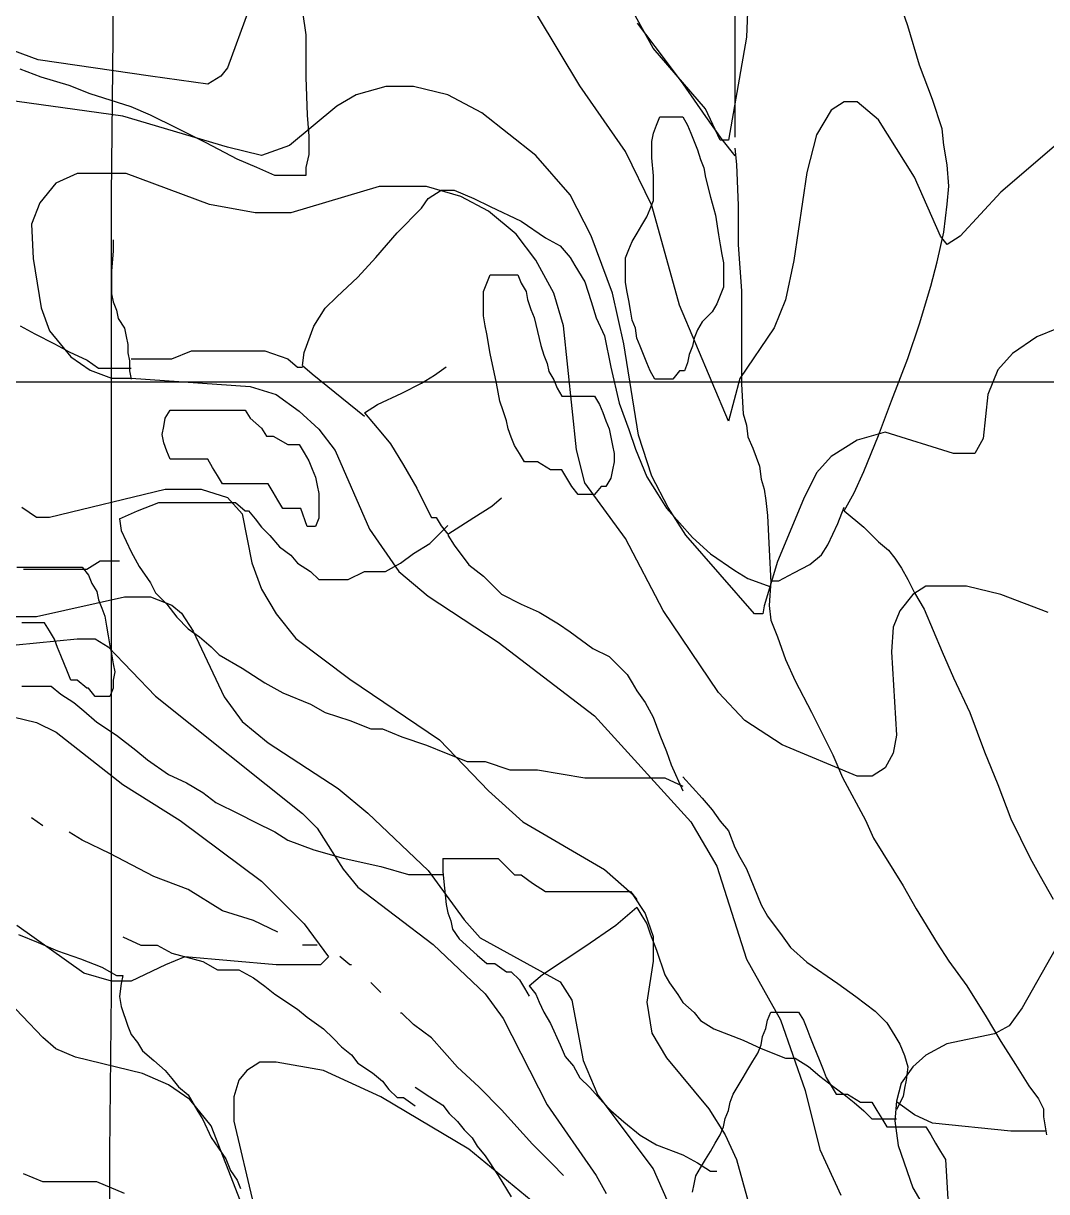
# Model space of a CAD drawing. Extents: x -0.82 to 6.83, y -0.63 to 7.9.
# Drawn here: x 1.3006 to 1.6312, y 5.9866 to 6.3638 of the extents above; entities that cross this region are included whole.
import ezdxf

# ---------------------------------------------------------------- set-up
doc = ezdxf.new("R2010")
doc.units = 0
for name, color, linetype in [('roads', 7, 'CONTINUOUS'), ('topo', 7, 'CONTINUOUS'), ('topo_grid', 7, 'CONTINUOUS'), ('water', 7, 'CONTINUOUS'), ('white', 7, 'CONTINUOUS')]:
    doc.layers.add(name, color=color, linetype=linetype)

msp = doc.modelspace()

# ---------------------------------------------------------------- linework, layer by layer
at = {"layer": 'roads', "color": 7}
for points in [[(1.530467, 6.37156), (1.530467, 6.362564), (1.530467, 6.353039), (1.530467, 6.349335), (1.530467, 6.342455), (1.530467, 6.335047), (1.530467, 6.32711)], [(1.565787, 6.20646), (1.56895, 6.21228), (1.572114, 6.21916), (1.576859, 6.230801), (1.581077, 6.241914), (1.58635, 6.255672), (1.59004, 6.266785), (1.593731, 6.278955), (1.59584, 6.286893), (1.597948, 6.296418), (1.599001, 6.305414), (1.599528, 6.311235), (1.599001, 6.318114), (1.597948, 6.324464), (1.597422, 6.329755), (1.594258, 6.33928), (1.59004, 6.350393), (1.58635, 6.363093), (1.583712, 6.370501)], [(1.390736, 6.367591), (1.391792, 6.360183), (1.391792, 6.346424), (1.392318, 6.334253), (1.392845, 6.327374), (1.392845, 6.321553), (1.391792, 6.31732), (1.391792, 6.314674), (1.391792, 6.314674), (1.390736, 6.314674), (1.390209, 6.314674), (1.388627, 6.314674), (1.386519, 6.314674), (1.381774, 6.314674), (1.375974, 6.31732), (1.369647, 6.319966), (1.35963, 6.325258), (1.350139, 6.33002), (1.341704, 6.334253), (1.335377, 6.336899), (1.322195, 6.341133), (1.315341, 6.343778), (1.306378, 6.346424), (1.299524, 6.34907)], [(1.498827, 6.363887), (1.507263, 6.352774), (1.51359, 6.344308), (1.520971, 6.333724), (1.526244, 6.326316), (1.530462, 6.321024)], [(1.530461, 6.323511), (1.530988, 6.31822), (1.531514, 6.30499), (1.531514, 6.29229), (1.532567, 6.277474), (1.532567, 6.26054), (1.532567, 6.247311), (1.533094, 6.237786), (1.534149, 6.234082), (1.534676, 6.230378), (1.536258, 6.226674), (1.538367, 6.220853), (1.538893, 6.21662), (1.539946, 6.213445), (1.540473, 6.20974), (1.540999, 6.204978), (1.541526, 6.193865), (1.542053, 6.183282)], [(1.390738, 6.25337), (1.391265, 6.257604), (1.394429, 6.26607), (1.398119, 6.271891), (1.40181, 6.275595), (1.408664, 6.281945), (1.414464, 6.288295), (1.421318, 6.296233), (1.429227, 6.30417), (1.431336, 6.307345), (1.435553, 6.309991), (1.437133, 6.309991), (1.439771, 6.309991), (1.446098, 6.307345), (1.45137, 6.304699), (1.461388, 6.299937), (1.469296, 6.294645), (1.474041, 6.291999), (1.477205, 6.288295), (1.478787, 6.285649), (1.48195, 6.280358), (1.484059, 6.274008), (1.485641, 6.268716), (1.488282, 6.262895), (1.490391, 6.252841), (1.493026, 6.241199), (1.496189, 6.232733), (1.498298, 6.226383), (1.501989, 6.217387), (1.50568, 6.211566), (1.508315, 6.207333), (1.516751, 6.197808), (1.522551, 6.192516), (1.530459, 6.187224), (1.534677, 6.184579), (1.542059, 6.181933)], [(1.329576, 6.293984), (1.329576, 6.29028), (1.329049, 6.28393), (1.329049, 6.280755), (1.329049, 6.276521), (1.329576, 6.273875), (1.330629, 6.27123), (1.331156, 6.268584), (1.333264, 6.265409), (1.333791, 6.262763), (1.334317, 6.260117), (1.334317, 6.257471), (1.334844, 6.254825), (1.334844, 6.25165), (1.33537, 6.249005)], [(1.299524, 6.266229), (1.304269, 6.263583), (1.310596, 6.260408), (1.315341, 6.257762), (1.321141, 6.255116), (1.324832, 6.252471), (1.327468, 6.252471), (1.331157, 6.252471), (1.335375, 6.252471)], [(1.335375, 6.255487), (1.338539, 6.255487), (1.343811, 6.255487), (1.348557, 6.255487), (1.354883, 6.258133), (1.361738, 6.258133), (1.370701, 6.258133), (1.375446, 6.258133), (1.37861, 6.258133), (1.385991, 6.255487), (1.389154, 6.252841), (1.390736, 6.252841)], [(1.390738, 6.25337), (1.393901, 6.250724), (1.410773, 6.236966)], [(1.410773, 6.238104), (1.414991, 6.24075), (1.422899, 6.244454), (1.429227, 6.247629), (1.433444, 6.250275), (1.437135, 6.25292)], [(1.410773, 6.238104), (1.416573, 6.231225), (1.419208, 6.22805), (1.423426, 6.22117), (1.427644, 6.213762), (1.430807, 6.207412), (1.432389, 6.204237), (1.433972, 6.204237), (1.435554, 6.201591), (1.437662, 6.198945), (1.446098, 6.204237), (1.451899, 6.207941), (1.455063, 6.210587)], [(1.331684, 6.203814), (1.337484, 6.20646), (1.344338, 6.209105), (1.346973, 6.209105), (1.352247, 6.209105), (1.358046, 6.209105), (1.362791, 6.209105), (1.366482, 6.209105), (1.369118, 6.209105), (1.372281, 6.20646), (1.373336, 6.20646), (1.375445, 6.203814), (1.377554, 6.201168), (1.380189, 6.198522), (1.383352, 6.194818), (1.387043, 6.192172), (1.389152, 6.189526), (1.39337, 6.18688), (1.396005, 6.184235), (1.398114, 6.184235), (1.401278, 6.184235), (1.405496, 6.184235), (1.410768, 6.18688), (1.413932, 6.18688), (1.417622, 6.18688), (1.422368, 6.189526), (1.426586, 6.192701), (1.431862, 6.195876), (1.4345, 6.198522), (1.437662, 6.201697)], [(1.54206, 6.183785), (1.544698, 6.183785), (1.549443, 6.186431), (1.554715, 6.189076), (1.558406, 6.192251), (1.560515, 6.195426), (1.563677, 6.202306), (1.565789, 6.207597)], [(1.565787, 6.20646), (1.572114, 6.201168), (1.576859, 6.196405), (1.580023, 6.19376), (1.582132, 6.191114), (1.58424, 6.187939), (1.586349, 6.184235), (1.588458, 6.180001), (1.591622, 6.17471), (1.597422, 6.160951), (1.601112, 6.152485), (1.606385, 6.141372), (1.61113, 6.128672), (1.615348, 6.118089), (1.619566, 6.106976), (1.625893, 6.094276), (1.629056, 6.088455), (1.633274, 6.081047)], [(1.331685, 6.203814), (1.332211, 6.20011), (1.335375, 6.19323), (1.33801, 6.188468), (1.341701, 6.183176), (1.343283, 6.180001), (1.346974, 6.176297), (1.350137, 6.172064), (1.353828, 6.16836), (1.357518, 6.165714), (1.361209, 6.162539), (1.363847, 6.159893), (1.371228, 6.15566), (1.378609, 6.150897), (1.384409, 6.147722), (1.393372, 6.144018), (1.398117, 6.141372), (1.406026, 6.138726), (1.41288, 6.13608), (1.416571, 6.13608), (1.422898, 6.133435), (1.430811, 6.130789), (1.437138, 6.128143), (1.443992, 6.125497), (1.449792, 6.125497), (1.457701, 6.122851), (1.466664, 6.122851), (1.481954, 6.120205), (1.486699, 6.120205), (1.493026, 6.120205), (1.497771, 6.120205), (1.504098, 6.120205), (1.507789, 6.120205), (1.513588, 6.11756)], [(1.437663, 6.198549), (1.439772, 6.195374), (1.444518, 6.189024), (1.449263, 6.185319), (1.452426, 6.182144), (1.455061, 6.179499), (1.461388, 6.176324), (1.467188, 6.173678), (1.473515, 6.169974), (1.477206, 6.167328), (1.480896, 6.164682), (1.484587, 6.162036), (1.48986, 6.15939), (1.493023, 6.156215), (1.495658, 6.153569), (1.49724, 6.150924), (1.498823, 6.148278), (1.501458, 6.144574), (1.504093, 6.139811), (1.506202, 6.13399), (1.50831, 6.128699), (1.509893, 6.124465), (1.513584, 6.115999)], [(1.300576, 6.187648), (1.304794, 6.187648), (1.308484, 6.187648), (1.311648, 6.187648), (1.316393, 6.187648), (1.321138, 6.187648), (1.325356, 6.190294), (1.32852, 6.190294), (1.331683, 6.190294)], [(1.54206, 6.183785), (1.541533, 6.175847), (1.54206, 6.171085), (1.544169, 6.165793), (1.546807, 6.158385), (1.54997, 6.151506), (1.555243, 6.141451), (1.562097, 6.127693), (1.56526, 6.120285), (1.572642, 6.106526), (1.575277, 6.100706), (1.584767, 6.08536), (1.588985, 6.077951), (1.595839, 6.066839), (1.59953, 6.061018), (1.60533, 6.053081), (1.611657, 6.043026), (1.616402, 6.035089), (1.621147, 6.027681), (1.625365, 6.020801), (1.628529, 6.016568), (1.630111, 6.013393), (1.630111, 6.010747), (1.631164, 6.004926)], [(1.300045, 6.149839), (1.304264, 6.149839), (1.305317, 6.149839), (1.307954, 6.149839), (1.309534, 6.149839), (1.312698, 6.147193), (1.31692, 6.144547), (1.320084, 6.141901), (1.324302, 6.138197), (1.330629, 6.133964), (1.336956, 6.129201), (1.340646, 6.126026), (1.3475, 6.121264), (1.3533, 6.118618), (1.358573, 6.115443), (1.362791, 6.112268), (1.370172, 6.108564), (1.375444, 6.105918), (1.381771, 6.102743), (1.385989, 6.100097), (1.394425, 6.096922), (1.403916, 6.094276), (1.416042, 6.09163), (1.425006, 6.088985), (1.430805, 6.088985), (1.432914, 6.088985), (1.436078, 6.088985)], [(1.513588, 6.120523), (1.519915, 6.113644), (1.523079, 6.10994), (1.525714, 6.106235), (1.528349, 6.10306), (1.530458, 6.097769), (1.53204, 6.094594), (1.534149, 6.09089), (1.538894, 6.079248), (1.541003, 6.075544), (1.545748, 6.069194), (1.548386, 6.06549), (1.553658, 6.060727), (1.563676, 6.053848), (1.569475, 6.049615), (1.575802, 6.044852), (1.579493, 6.041148), (1.582128, 6.036915), (1.58371, 6.034269), (1.585293, 6.030565), (1.586346, 6.02686), (1.585819, 6.022627), (1.585293, 6.019981), (1.584766, 6.017335), (1.582657, 6.013102)], [(1.436082, 6.094144), (1.436082, 6.089911), (1.436608, 6.084619), (1.437135, 6.079327), (1.437661, 6.076681), (1.438714, 6.074036), (1.439241, 6.07139), (1.44135, 6.068215), (1.44715, 6.062923), (1.450314, 6.060277), (1.452949, 6.060277), (1.45664, 6.057631), (1.458222, 6.057631), (1.460857, 6.054986), (1.46244, 6.05234), (1.464022, 6.049694)], [(1.436082, 6.094144), (1.441354, 6.094144), (1.446626, 6.094144), (1.44979, 6.094144), (1.451372, 6.094144), (1.454007, 6.094144), (1.456643, 6.091498), (1.459278, 6.088852), (1.461387, 6.088852), (1.465078, 6.086206), (1.469296, 6.083561), (1.475096, 6.083561), (1.484586, 6.083561), (1.49144, 6.083561), (1.493548, 6.083561), (1.495131, 6.083561), (1.496713, 6.083561), (1.498821, 6.080915)], [(1.464026, 6.053028), (1.468244, 6.056732), (1.481952, 6.065728), (1.49197, 6.072607), (1.498824, 6.078428)], [(1.498825, 6.078348), (1.500407, 6.075703), (1.501989, 6.073057), (1.503042, 6.069882), (1.505151, 6.06459), (1.507786, 6.056653), (1.509369, 6.054007), (1.512004, 6.050303), (1.513586, 6.047657), (1.517277, 6.044482), (1.519386, 6.041836), (1.523604, 6.03919), (1.533094, 6.035486), (1.538894, 6.03284), (1.546802, 6.029665), (1.549966, 6.029665), (1.554184, 6.027019), (1.557875, 6.023844), (1.562092, 6.020669), (1.565783, 6.018023), (1.568947, 6.015378), (1.57211, 6.012732), (1.574745, 6.010086), (1.576854, 6.010086), (1.578962, 6.010086), (1.580018, 6.010086), (1.582653, 6.010086)], [(1.298996, 6.06967), (1.305323, 6.067024), (1.31165, 6.064378), (1.319031, 6.061733), (1.325886, 6.059087), (1.330631, 6.056441), (1.33274, 6.056441), (1.332213, 6.053795), (1.331687, 6.049562), (1.332213, 6.046387), (1.334322, 6.040037), (1.335375, 6.037391), (1.337484, 6.034745), (1.339066, 6.032099), (1.342757, 6.028924), (1.346447, 6.025749), (1.348556, 6.023103), (1.350664, 6.020458), (1.353828, 6.017812), (1.356991, 6.01252), (1.358574, 6.009874), (1.361209, 6.004053), (1.365954, 5.997174), (1.367536, 5.99347), (1.369645, 5.990295), (1.3707, 5.987649)], [(1.332739, 6.06885), (1.338539, 6.066204), (1.343811, 6.066204), (1.348556, 6.063558), (1.358574, 6.060912), (1.363319, 6.058266), (1.367537, 6.058266), (1.370172, 6.058266), (1.374918, 6.055621), (1.378608, 6.052975), (1.381772, 6.050329), (1.389153, 6.045566), (1.392317, 6.042921), (1.397589, 6.039216), (1.400753, 6.036041), (1.403388, 6.033396), (1.406551, 6.03075), (1.40866, 6.028104), (1.413405, 6.024929), (1.416569, 6.022283), (1.418678, 6.019637), (1.421313, 6.016991), (1.423427, 6.016991), (1.427114, 6.014346)], [(1.464026, 6.053028), (1.466135, 6.050382), (1.467188, 6.047736), (1.46877, 6.044561), (1.470879, 6.040857), (1.474043, 6.033978), (1.475625, 6.030274), (1.478263, 6.027099), (1.480372, 6.023394), (1.483535, 6.020219), (1.487753, 6.015457), (1.490388, 6.012811), (1.494606, 6.009107), (1.499879, 6.004874), (1.505151, 6.001699), (1.513587, 5.998524), (1.518332, 5.995878), (1.52255, 5.993232), (1.524659, 5.993232)], [(1.427118, 6.020352), (1.431863, 6.017177), (1.436081, 6.014531), (1.43819, 6.011885), (1.440828, 6.009239), (1.442936, 6.006593), (1.445572, 6.003948), (1.447154, 6.001302), (1.449789, 5.998127), (1.454007, 5.991777), (1.458225, 5.984898)], [(1.631167, 6.006091), (1.619567, 6.006091), (1.594259, 6.008736), (1.58846, 6.011382), (1.58266, 6.015616)]]:
    msp.add_lwpolyline(points, dxfattribs=at)
at = {"layer": 'topo', "color": 2}
for points in [[(1.535205, 6.383704), (1.53415, 6.359362), (1.528351, 6.326157), (1.525715, 6.326157), (1.520969, 6.336211), (1.504098, 6.35579), (1.484062, 6.392171)], [(1.373338, 6.367988), (1.366484, 6.349467), (1.364375, 6.346821), (1.360157, 6.344175), (1.341704, 6.346821), (1.305324, 6.352113), (1.277907, 6.362167), (1.25629, 6.367988)], [(1.634332, 6.324728), (1.616406, 6.309383), (1.603225, 6.295095), (1.599003, 6.292449), (1.596894, 6.295095), (1.588458, 6.314145), (1.576858, 6.332666), (1.570004, 6.338487), (1.565786, 6.338487), (1.561568, 6.335841), (1.556823, 6.327903), (1.553659, 6.315733), (1.549441, 6.287263), (1.546806, 6.274563), (1.543116, 6.265568), (1.532043, 6.249163), (1.528353, 6.235405), (1.512535, 6.272844), (1.503572, 6.305017), (1.495136, 6.322479), (1.480373, 6.343646), (1.466665, 6.3664)], [(1.634333, 6.265224), (1.628006, 6.262578), (1.620098, 6.257286), (1.615353, 6.251994), (1.612189, 6.244057), (1.610607, 6.229769), (1.607972, 6.225007), (1.601118, 6.225007), (1.578969, 6.231886), (1.570005, 6.22924), (1.56157, 6.223949), (1.556824, 6.218657), (1.552606, 6.21019), (1.544171, 6.190082), (1.539953, 6.175794), (1.539426, 6.173149), (1.536791, 6.173149), (1.514646, 6.198549), (1.508847, 6.207544), (1.503574, 6.217599), (1.499356, 6.230828), (1.494611, 6.260355), (1.49092, 6.276759), (1.484066, 6.29528), (1.477212, 6.308509), (1.46614, 6.321209), (1.448741, 6.334968), (1.437669, 6.340789), (1.426596, 6.343434), (1.417631, 6.343434), (1.408136, 6.340789), (1.401809, 6.337084), (1.386519, 6.324384), (1.377556, 6.321209), (1.366484, 6.323855), (1.33274, 6.333909), (1.28687, 6.340259)], [(1.631696, 6.173625), (1.616406, 6.179446), (1.605329, 6.182091), (1.596893, 6.182091), (1.592148, 6.182091), (1.58793, 6.179446), (1.583712, 6.174154), (1.581603, 6.168862), (1.581077, 6.160925), (1.582659, 6.134017), (1.581603, 6.128196), (1.578968, 6.123433), (1.57475, 6.120788), (1.570005, 6.120788), (1.545752, 6.130842), (1.533625, 6.138779), (1.525189, 6.147775), (1.507263, 6.174233), (1.495136, 6.197517), (1.481955, 6.215508), (1.47932, 6.226092), (1.475102, 6.266176), (1.471938, 6.276759), (1.466139, 6.287343), (1.459812, 6.295809), (1.450849, 6.303218), (1.441885, 6.30798), (1.430813, 6.311155), (1.415521, 6.311155), (1.387045, 6.302689), (1.375446, 6.302689), (1.360683, 6.305334), (1.333793, 6.315389), (1.32483, 6.315389), (1.317976, 6.315389), (1.311122, 6.312214), (1.305849, 6.305864), (1.303214, 6.298984), (1.30374, 6.287872), (1.306378, 6.271997), (1.309013, 6.264589), (1.315867, 6.256122), (1.322194, 6.251889), (1.329048, 6.249243), (1.335375, 6.249243), (1.373864, 6.246597), (1.3823, 6.243951), (1.389681, 6.238659), (1.396008, 6.232839), (1.401281, 6.225959), (1.412353, 6.200559), (1.421843, 6.186801), (1.431338, 6.178864), (1.45401, 6.164047), (1.485117, 6.140234), (1.516225, 6.105971), (1.524661, 6.091683), (1.534151, 6.061627), (1.545223, 6.042048), (1.553132, 6.019293), (1.557877, 6.000243), (1.564731, 5.985427)], [(1.30005, 6.207597), (1.304794, 6.204422), (1.309012, 6.204422), (1.346447, 6.213418), (1.358046, 6.213418), (1.366482, 6.210772), (1.371227, 6.205481), (1.374391, 6.189606), (1.377554, 6.181139), (1.382299, 6.173201), (1.388626, 6.165264), (1.406025, 6.152035), (1.435028, 6.132456), (1.450846, 6.116051), (1.461918, 6.105997), (1.48828, 6.090651), (1.497243, 6.082714), (1.501461, 6.076364), (1.504097, 6.068956), (1.504097, 6.061018), (1.501988, 6.047789), (1.50357, 6.037735), (1.508315, 6.029797), (1.522024, 6.013393), (1.527296, 6.004926), (1.530987, 5.996989), (1.536259, 5.977939)], [(1.293722, 6.172302), (1.304794, 6.172302), (1.333266, 6.178652), (1.341702, 6.178652), (1.348556, 6.176006), (1.351719, 6.17336), (1.35541, 6.167539), (1.365428, 6.146373), (1.371227, 6.138435), (1.379663, 6.131556), (1.402335, 6.116739), (1.411825, 6.108802), (1.431338, 6.090281), (1.442937, 6.074406), (1.448209, 6.068585), (1.474044, 6.054298), (1.477735, 6.048477), (1.481426, 6.028898), (1.486171, 6.017785), (1.504097, 5.993973), (1.517278, 5.963916)], [(1.291616, 6.162512), (1.31798, 6.165158), (1.323779, 6.165158), (1.327997, 6.162512), (1.343287, 6.146637), (1.39074, 6.108696), (1.395484, 6.103934), (1.403921, 6.090704), (1.408665, 6.084884), (1.432922, 6.066363), (1.449795, 6.050488), (1.455595, 6.04255), (1.469831, 6.01461), (1.485648, 5.991856), (1.488811, 5.986035)], [(1.293727, 6.14079), (1.304799, 6.138144), (1.311126, 6.134969), (1.332743, 6.118036), (1.351197, 6.106394), (1.377559, 6.086815), (1.391267, 6.073057), (1.399176, 6.062473), (1.396541, 6.059828), (1.382305, 6.059828), (1.35278, 6.062473), (1.346453, 6.059828), (1.335381, 6.054536), (1.329054, 6.054536), (1.32009, 6.057182), (1.298473, 6.072528)], [(1.634305, 6.065569), (1.623233, 6.04599), (1.619015, 6.040169), (1.614269, 6.037523), (1.598975, 6.034348), (1.592121, 6.030644), (1.587903, 6.02694), (1.584212, 6.021648), (1.58263, 6.015827), (1.582103, 6.009477), (1.583159, 6.00154), (1.587904, 5.987781), (1.594231, 5.977198), (1.608471, 5.961323), (1.634306, 5.936981)], [(1.370703, 5.983495), (1.361213, 6.007837), (1.354359, 6.016304), (1.347504, 6.021066), (1.339069, 6.02477), (1.317452, 6.030062), (1.311124, 6.032708), (1.306907, 6.036412), (1.293725, 6.05017)], [(1.468247, 5.980744), (1.444521, 6.000323), (1.416045, 6.017256), (1.397592, 6.025723), (1.382302, 6.028369), (1.377029, 6.028369), (1.372811, 6.025723), (1.370176, 6.022548), (1.368594, 6.017256), (1.368594, 6.009319), (1.374921, 5.982437)], [(1.333266, 5.986035), (1.324303, 5.989739), (1.306904, 5.989739), (1.300577, 5.992385)]]:
    msp.add_lwpolyline(points, dxfattribs=at)
at = {"layer": 'topo_grid', "color": 7}
for points in [[(1.327983, 5.63914), (1.327983, 5.690284), (1.327983, 5.741957), (1.328509, 5.79363), (1.328509, 5.844774), (1.328509, 5.896447), (1.328509, 5.947565), (1.328509, 5.999238), (1.329036, 6.050911), (1.329036, 6.102055), (1.329036, 6.153728), (1.329036, 6.204872), (1.329036, 6.256545), (1.329036, 6.308218), (1.329562, 6.359362), (1.329562, 6.411035)], [(1.264725, 6.248105), (1.301632, 6.248105), (1.339067, 6.248105), (1.376501, 6.248105), (1.413408, 6.248105), (1.450847, 6.248105), (1.487754, 6.248105), (1.525189, 6.248105), (1.562096, 6.248105), (1.59953, 6.248105), (1.636969, 6.248105)]]:
    msp.add_lwpolyline(points, dxfattribs=at)
at = {"layer": 'water', "color": 4}
for points in [[(1.306903, 6.104701), (1.303213, 6.107347)], [(1.382829, 6.070411), (1.37492, 6.074115), (1.364902, 6.07729), (1.35383, 6.084169), (1.342758, 6.088403), (1.328522, 6.095811), (1.319559, 6.100044), (1.315341, 6.10269)], [(1.395483, 6.066204), (1.391265, 6.066204), (1.390738, 6.066204)], [(1.406555, 6.05988), (1.406028, 6.05988), (1.402865, 6.062526)], [(1.416046, 6.050911), (1.412882, 6.054086)], [(1.475099, 5.991856), (1.471408, 5.99556), (1.465081, 6.00191), (1.455063, 6.013023), (1.447682, 6.020431), (1.440828, 6.026781), (1.432392, 6.036306), (1.426592, 6.040539), (1.422901, 6.044244), (1.422375, 6.044244)]]:
    msp.add_lwpolyline(points, dxfattribs=at)
at = {"layer": 'white', "color": 7}
for points in [[(1.510424, 6.248978), (1.508315, 6.248978), (1.506733, 6.248978), (1.504624, 6.248978), (1.503042, 6.251624), (1.501986, 6.25427), (1.500931, 6.256916), (1.499878, 6.259561), (1.498825, 6.262207), (1.498298, 6.265382), (1.497245, 6.268028), (1.496719, 6.271203), (1.496192, 6.274378), (1.495666, 6.277024), (1.495139, 6.280199), (1.495139, 6.282845), (1.495139, 6.285491), (1.495139, 6.288136), (1.496192, 6.290782), (1.497248, 6.293428), (1.49883, 6.296074), (1.500412, 6.29872), (1.501994, 6.301366), (1.503047, 6.304011), (1.504103, 6.306657), (1.504103, 6.309303), (1.504103, 6.311949), (1.504103, 6.314595), (1.503577, 6.320416), (1.503577, 6.323061), (1.503577, 6.325707), (1.504103, 6.328353), (1.505156, 6.330999), (1.506212, 6.333645), (1.507794, 6.333645), (1.509903, 6.333645), (1.512011, 6.333645), (1.513594, 6.333645), (1.515176, 6.330999), (1.516232, 6.328353), (1.517285, 6.325707), (1.518338, 6.323061), (1.519393, 6.319886), (1.520446, 6.317241), (1.520976, 6.314066), (1.522558, 6.307716), (1.52414, 6.301895), (1.525196, 6.295545), (1.525722, 6.29237), (1.526249, 6.289195), (1.526775, 6.286549), (1.526775, 6.283903), (1.526775, 6.281257), (1.526775, 6.278611), (1.52572, 6.275966), (1.524666, 6.27332), (1.523084, 6.270674), (1.519921, 6.267499), (1.518339, 6.264853), (1.517283, 6.262207), (1.516757, 6.259561), (1.515704, 6.256916), (1.515177, 6.25427), (1.514122, 6.251624), (1.512539, 6.251624), (1.510423, 6.248978)], [(1.485117, 6.211698), (1.483535, 6.211698), (1.481426, 6.211698), (1.479844, 6.211698), (1.477735, 6.214344), (1.476153, 6.21699), (1.474571, 6.219636), (1.472989, 6.219636), (1.47088, 6.219636), (1.466662, 6.222282), (1.464553, 6.222282), (1.462444, 6.222282), (1.460862, 6.224928), (1.45928, 6.227573), (1.458224, 6.230219), (1.457171, 6.232865), (1.456645, 6.235511), (1.455589, 6.238686), (1.454533, 6.241861), (1.45348, 6.247682), (1.451372, 6.257207), (1.450319, 6.263557), (1.449789, 6.266203), (1.449263, 6.269378), (1.449263, 6.272023), (1.449263, 6.274669), (1.449263, 6.277315), (1.450319, 6.279961), (1.451372, 6.282607), (1.452954, 6.282607), (1.455063, 6.282607), (1.457171, 6.282607), (1.458753, 6.282607), (1.460336, 6.282607), (1.461391, 6.279961), (1.462974, 6.277315), (1.4635, 6.274669), (1.464553, 6.271494), (1.465609, 6.268848), (1.467718, 6.259853), (1.468771, 6.256678), (1.469826, 6.254032), (1.470353, 6.251386), (1.471935, 6.24874), (1.472988, 6.246094), (1.47457, 6.243448), (1.476679, 6.243448), (1.478788, 6.243448), (1.480896, 6.243448), (1.483005, 6.243448), (1.485114, 6.243448), (1.486696, 6.240803), (1.487749, 6.238157), (1.488802, 6.235511), (1.489858, 6.232865), (1.490384, 6.230219), (1.490911, 6.227573), (1.491437, 6.224928), (1.491437, 6.222282), (1.490911, 6.219636), (1.490384, 6.21699), (1.488802, 6.214344), (1.48722, 6.214344), (1.485117, 6.211698)], [(1.39021, 6.207227), (1.388101, 6.207227), (1.385993, 6.207227), (1.384413, 6.207227), (1.382831, 6.209873), (1.381249, 6.212519), (1.379666, 6.215164), (1.377555, 6.215164), (1.375973, 6.215164), (1.373338, 6.215164), (1.371229, 6.215164), (1.36912, 6.215164), (1.367011, 6.215164), (1.364903, 6.215164), (1.36332, 6.21781), (1.361738, 6.220456), (1.360156, 6.223102), (1.358047, 6.223102), (1.356465, 6.223102), (1.35383, 6.223102), (1.351718, 6.223102), (1.350136, 6.223102), (1.348027, 6.223102), (1.346972, 6.225748), (1.345919, 6.228394), (1.345392, 6.231039), (1.345919, 6.233685), (1.346445, 6.236331), (1.348027, 6.238977), (1.34961, 6.238977), (1.352248, 6.238977), (1.354883, 6.238977), (1.357518, 6.238977), (1.360153, 6.238977), (1.362789, 6.238977), (1.365426, 6.238977), (1.368062, 6.238977), (1.37017, 6.238977), (1.372279, 6.238977), (1.373861, 6.236331), (1.377552, 6.233156), (1.379134, 6.23051), (1.381242, 6.23051), (1.385988, 6.227864), (1.388096, 6.227864), (1.389678, 6.227864), (1.391261, 6.225219), (1.392843, 6.222573), (1.393899, 6.219927), (1.394952, 6.217281), (1.395478, 6.214635), (1.396005, 6.211989), (1.396005, 6.209344), (1.396005, 6.206698), (1.396005, 6.204052), (1.394952, 6.201406), (1.393899, 6.201406), (1.392316, 6.201406), (1.39021, 6.207227)]]:
    msp.add_lwpolyline(points, close=True, dxfattribs=at)
for points in [[(1.298466, 6.188283), (1.301104, 6.188283), (1.304267, 6.188283), (1.30954, 6.188283), (1.312703, 6.188283), (1.315338, 6.188283), (1.317447, 6.188283), (1.319556, 6.188283), (1.321664, 6.185637), (1.32272, 6.182991), (1.324302, 6.180345), (1.324829, 6.177699), (1.325882, 6.175054), (1.326938, 6.172408), (1.327464, 6.169233), (1.327991, 6.166058), (1.328517, 6.162883), (1.329044, 6.160237), (1.32957, 6.157062), (1.330097, 6.154416), (1.32957, 6.15177), (1.32957, 6.149124), (1.328517, 6.146479), (1.327461, 6.146479), (1.325879, 6.146479), (1.32377, 6.146479), (1.321662, 6.149124), (1.321135, 6.149124), (1.317972, 6.15177), (1.31639, 6.15177), (1.315864, 6.15177), (1.314808, 6.154416), (1.312699, 6.159708), (1.311646, 6.162354), (1.310591, 6.164999), (1.309011, 6.167645), (1.307429, 6.170291), (1.305321, 6.170291), (1.302686, 6.170291), (1.300049, 6.170291)], [(1.51675, 5.986379), (1.517277, 5.989025), (1.517803, 5.991671), (1.519386, 5.994317), (1.520968, 5.996963), (1.52255, 5.999608), (1.524132, 6.002254), (1.525714, 6.0049), (1.526768, 6.007546), (1.527294, 6.010192), (1.528347, 6.012838), (1.528876, 6.015483), (1.529929, 6.018129), (1.531512, 6.020775), (1.533094, 6.023421), (1.534676, 6.026067), (1.536258, 6.028713), (1.53784, 6.031358), (1.538893, 6.034004), (1.53942, 6.03665), (1.540476, 6.039296), (1.541002, 6.041942), (1.542055, 6.044588), (1.543637, 6.044588), (1.54522, 6.044588), (1.547328, 6.044588), (1.549437, 6.044588), (1.551019, 6.044588), (1.552601, 6.041942), (1.553657, 6.039296), (1.55471, 6.03665), (1.555763, 6.034004), (1.557875, 6.028713), (1.558928, 6.026067), (1.559981, 6.023421), (1.561563, 6.020775), (1.563145, 6.018129), (1.564727, 6.018129), (1.566836, 6.018129), (1.571054, 6.015483), (1.573163, 6.015483), (1.574745, 6.015483), (1.576327, 6.012838), (1.577909, 6.010192), (1.579492, 6.007546), (1.5816, 6.007546), (1.583712, 6.007546), (1.58582, 6.007546), (1.587929, 6.007546), (1.590041, 6.007546), (1.592149, 6.007546), (1.593731, 6.0049), (1.595314, 6.002254), (1.596896, 5.999608), (1.598475, 5.996963), (1.600058, 5.969446)]]:
    msp.add_lwpolyline(points, dxfattribs=at)

doc.saveas('drawing.dxf')
